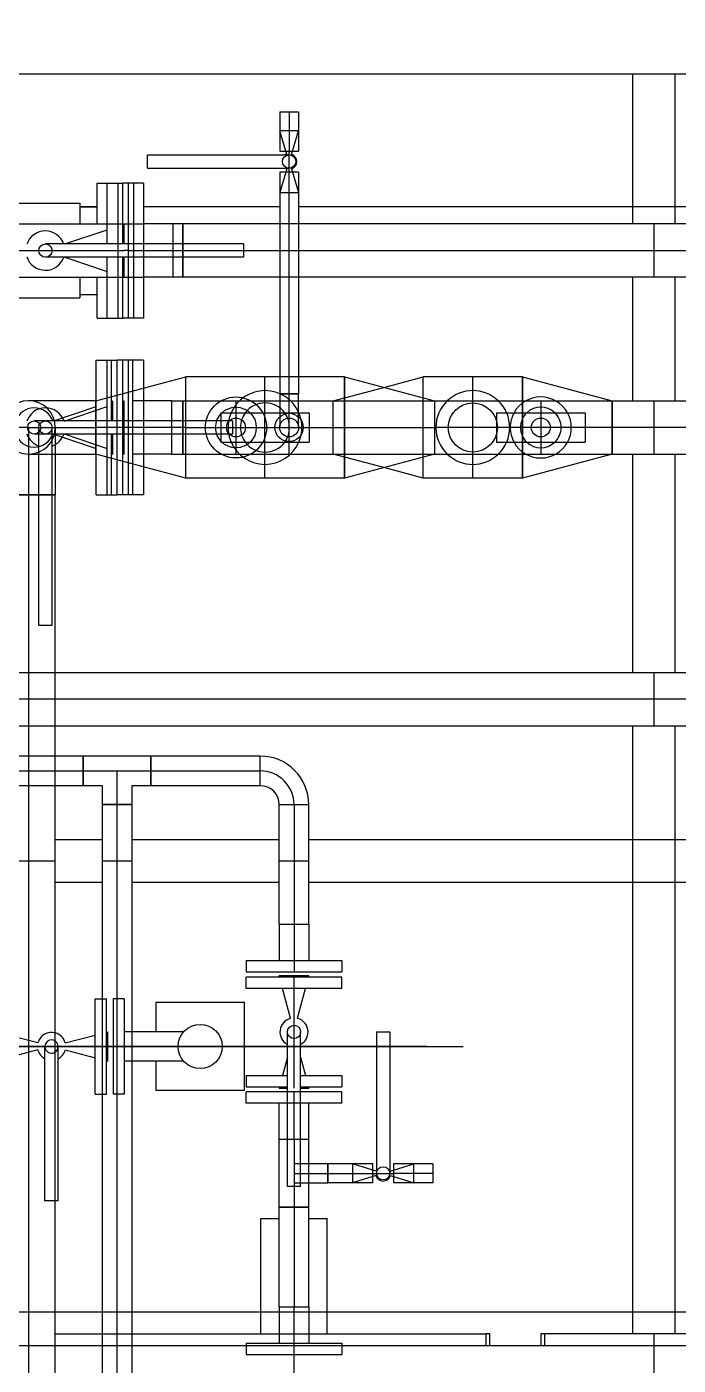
# Model space of a CAD drawing. Header units: inches. Extents: x 295136 to 296247, y 2627183 to 2627409.
# Drawn here: x 295241.701 to 295242.437, y 2627290.272 to 2627291.785 of the extents above; entities that cross this region are included whole.
import ezdxf

# ---------------------------------------------------------------- set-up
doc = ezdxf.new("R2010")
doc.units = ezdxf.units.IN
doc.header["$MEASUREMENT"] = 0
doc.layers.add('EQUIPMENT LAYOUT-EMBED 1_DWG$0$DwgTemplate', color=7, linetype='Continuous')
doc.layers.add('Layout', color=6, linetype='Continuous')

# ---------------------------------------------------------------- blocks, each defined once
blk = doc.blocks.new('A$C55974CAD')
at = {"layer": 'EQUIPMENT LAYOUT-EMBED 1_DWG$0$DwgTemplate', "color": 7, "lineweight": 25}
for p, q in [((61, 22.4), (61, 0)), ((60.8, 6.6698), (60.8, 6.492)), ((60.7698, 6.6507), (60.7698, 6.511)), ((60.8302, 6.6507), (60.8302, 6.511)), ((60.1949, 6.5698), (60.1949, 6.6301)), ((60.2116, 6.6301), (60.2116, 6.5698)), ((60.2283, 6.5698), (60.2283, 6.6301)), ((60.2625, 6.6301), (60.2625, 6.5698)), ((60.2926, 6.5698), (60.2926, 6.6301)), ((60.3228, 6.6301), (60.3228, 6.5698)), ((60.5238, 6.5698), (60.5238, 6.6301)), ((60.5238, 6.6301), (60.5238, 6.5698)), ((60.6, 6.6), (60.6, 6.6301)), ((59.896, 6.5894), (59.8871, 6.6232)), ((59.904, 6.5894), (59.9129, 6.6232)), ((59.5619, 6.6), (59.4869, 6.6)), ((60.5238, 6.6), (59.5619, 6.6)), ((60.5238, 6.6), (60.5238, 6.6)), ((60.5238, 6.6), (60.5238, 6.6)), ((60.6, 6.6), (60.5238, 6.6)), ((60.5698, 6.6), (60.5698, 6.5698)), ((60.6, 6.6), (60.6, 6.5698)), ((60.6302, 6.5238), (60.6302, 6.6)), ((60.3761, 6.5809), (60.3761, 6.5884)), ((60.3761, 6.5884), (60.6, 6.5884)), ((60.5925, 6.3697), (60.5925, 6.5936)), ((60.6075, 6.3697), (60.6075, 6.5936)), ((59.4869, 6.5698), (59.5619, 6.5698)), ((59.5619, 6.5698), (60.5238, 6.5698)), ((59.7254, 6.574), (59.7254, 6.5815)), ((59.7254, 6.5815), (59.9, 6.5815)), ((59.7254, 6.5698), (59.7254, 6.574)), ((59.7254, 6.5665), (59.7254, 6.5698)), ((60.1949, 6.5381), (60.1949, 6.5698)), ((60.2116, 6.5698), (60.2116, 6.5381)), ((60.2283, 6.5381), (60.2283, 6.5698)), ((60.2625, 6.5698), (60.2625, 5.5945)), ((60.2926, 5.5945), (60.2926, 6.5698)), ((60.3228, 6.5698), (60.3228, 5.5945)), ((60.3761, 6.5734), (60.3761, 6.5809)), ((60.3761, 6.5734), (60.6, 6.5734)), ((60.6, 6.5698), (60.5238, 6.5698)), ((60.5698, 6.5698), (60.5698, 6.5238)), ((60.5925, 6.5715), (60.5763, 6.5237)), ((60.6, 6.5698), (60.6, 6.5238)), ((60.6075, 6.5715), (60.6237, 6.5237)), ((60.7925, 6.357), (60.7925, 6.5809)), ((60.8075, 6.357), (60.8075, 6.5809)), ((59.7254, 6.5665), (59.9, 6.5665)), ((59.896, 6.5587), (59.8871, 6.5248)), ((59.904, 6.5587), (59.9129, 6.5248)), ((60.5929, 6.5598), (60.5763, 6.511)), ((60.6071, 6.5598), (60.6237, 6.511)), ((60.7925, 6.5588), (60.7763, 6.511)), ((60.8075, 6.5588), (60.8237, 6.511)), ((59.846, 6.5248), (59.9, 6.5248)), ((59.846, 6.5248), (59.846, 6.512)), ((59.9, 6.5248), (59.954, 6.5248)), ((59.954, 6.5248), (59.954, 6.512)), ((60.1949, 6.5381), (60.2116, 6.5381)), ((60.2283, 6.5381), (60.1949, 6.5381)), ((60.1949, 6.5167), (60.1949, 6.5381)), ((60.2116, 6.5381), (60.2283, 6.5381)), ((60.2116, 6.5381), (60.2116, 6.4619)), ((60.2116, 6.5381), (60.2116, 6.5381)), ((60.2283, 6.4619), (60.2283, 6.5381)), ((59.575, 6.5167), (59.475, 6.5167)), ((59.846, 6.5167), (59.575, 6.5167)), ((59.954, 6.5167), (59.846, 6.5167)), ((59.846, 6.512), (59.9, 6.512)), ((59.8837, 6.512), (59.8833, 6.5105)), ((59.8833, 6.5105), (59.9, 6.5105)), ((59.9, 6.512), (59.954, 6.512)), ((59.9, 6.5105), (59.9167, 6.5105)), ((59.9163, 6.512), (59.9167, 6.5105)), ((60.1735, 6.5167), (59.954, 6.5167)), ((60.1735, 6.5167), (60.1735, 6.5)), ((60.1949, 6.5167), (60.1735, 6.5167)), ((60.1735, 6.4833), (60.1735, 6.5167)), ((60.5238, 6.5237), (60.5698, 6.5237)), ((60.5238, 6.5237), (60.5238, 6.5062)), ((60.5238, 6.511), (60.6, 6.511)), ((60.5428, 6.4222), (60.5698, 6.5238)), ((60.6, 6.5238), (60.5698, 6.5238)), ((60.5698, 6.5238), (60.6, 6.5238)), ((60.5698, 6.5237), (60.5925, 6.5237)), ((60.6, 6.5238), (60.6, 6.5238)), ((60.6, 6.5238), (60.6, 6.5238)), ((60.6302, 6.5238), (60.6, 6.5238)), ((60.6, 6.4222), (60.6, 6.5238)), ((60.6, 6.5238), (60.6302, 6.5238)), ((60.6, 6.511), (60.6762, 6.511)), ((60.6075, 6.5237), (60.6302, 6.5237)), ((60.6302, 6.5238), (60.6571, 6.4222)), ((60.6302, 6.5237), (60.6762, 6.5237)), ((60.6762, 6.5237), (60.6762, 6.5062)), ((60.7238, 6.511), (60.7925, 6.511)), ((60.7238, 6.511), (60.7238, 6.4935)), ((60.7698, 6.511), (60.7698, 6.4935)), ((60.8075, 6.511), (60.8762, 6.511)), ((60.8302, 6.511), (60.8302, 6.4935)), ((60.8762, 6.511), (60.8762, 6.4935)), ((59.475, 6.5), (59.575, 6.5)), ((59.575, 6.5), (59.846, 6.5)), ((59.846, 6.5), (59.954, 6.5)), ((59.954, 6.5), (60.1735, 6.5)), ((60.1735, 6.5), (60.2116, 6.5)), ((60.1735, 6.5), (60.1735, 6.5)), ((60.1735, 6.5), (60.1735, 6.4833)), ((60.5238, 6.5062), (60.5238, 6.5002)), ((60.5238, 6.5062), (60.5652, 6.5062)), ((60.5636, 6.5002), (60.5238, 6.5002)), ((60.5238, 6.4827), (60.5238, 6.5002)), ((60.6, 6.5002), (60.5636, 6.5002)), ((60.5652, 6.5062), (60.5925, 6.5062)), ((60.5704, 6.5062), (60.5698, 6.5047)), ((60.5698, 6.5047), (60.5925, 6.5047)), ((60.6364, 6.5002), (60.6, 6.5002)), ((60.6075, 6.5062), (60.6348, 6.5062)), ((60.6075, 6.5047), (60.6302, 6.5047)), ((60.6296, 6.5062), (60.6302, 6.5047)), ((60.6348, 6.5062), (60.6762, 6.5062)), ((60.6762, 6.5002), (60.6364, 6.5002)), ((60.6762, 6.5062), (60.6762, 6.5002)), ((60.6762, 6.4827), (60.6762, 6.5002)), ((60.8, 6.4989), (60.7238, 6.4989)), ((60.8762, 6.4989), (60.8, 6.4989)), ((59.575, 6.4833), (59.475, 6.4833)), ((59.8833, 6.4833), (59.575, 6.4833)), ((59.9167, 6.4833), (59.8833, 6.4833)), ((60.1735, 6.4833), (59.9167, 6.4833)), ((60.1949, 6.4833), (60.1735, 6.4833)), ((60.1949, 6.4619), (60.1949, 6.4833)), ((60.5238, 6.4935), (60.6, 6.4935)), ((60.6, 6.4875), (60.5238, 6.4875)), ((60.5589, 6.4827), (60.5238, 6.4827)), ((60.5238, 6.47), (60.5238, 6.4827)), ((60.6, 6.4827), (60.5589, 6.4827)), ((60.5704, 6.4935), (60.5698, 6.492)), ((60.5698, 6.492), (60.6, 6.492)), ((60.5698, 6.4383), (60.5698, 6.4827)), ((60.6, 6.4935), (60.6762, 6.4935)), ((60.6, 6.492), (60.6302, 6.492)), ((60.6762, 6.4875), (60.6, 6.4875)), ((60.6411, 6.4827), (60.6, 6.4827)), ((60.6296, 6.4935), (60.6302, 6.492)), ((60.6302, 6.4383), (60.6302, 6.4827)), ((60.6762, 6.4827), (60.6411, 6.4827)), ((60.6762, 6.47), (60.6762, 6.4827)), ((60.7238, 6.4875), (60.7238, 6.4935)), ((60.7238, 6.4935), (60.7925, 6.4935)), ((60.7925, 6.4875), (60.7238, 6.4875)), ((60.7238, 6.47), (60.7238, 6.4875)), ((60.8, 6.4814), (60.7238, 6.4814)), ((60.7704, 6.4935), (60.7698, 6.492)), ((60.7698, 6.4935), (60.7698, 6.4875)), ((60.7698, 6.492), (60.7925, 6.492)), ((60.7698, 6.4875), (60.7698, 6.47)), ((60.8, 6.4875), (60.7925, 6.4875)), ((60.8, 6.4875), (60.8, 6.492)), ((60.8, 6.4875), (60.8, 6.4256)), ((60.8075, 6.4875), (60.8, 6.4875)), ((60.8762, 6.4814), (60.8, 6.4814)), ((60.8075, 6.4935), (60.8762, 6.4935)), ((60.8075, 6.492), (60.8302, 6.492)), ((60.8762, 6.4875), (60.8075, 6.4875)), ((60.8296, 6.4935), (60.8302, 6.492)), ((60.8302, 6.4935), (60.8302, 6.4875)), ((60.8302, 6.4875), (60.8302, 6.47)), ((60.8762, 6.4875), (60.8762, 6.4935)), ((60.8762, 6.47), (60.8762, 6.4875)), ((60.5556, 6.47), (60.5238, 6.47)), ((60.6, 6.47), (60.5556, 6.47)), ((60.6444, 6.47), (60.6, 6.47)), ((60.6762, 6.47), (60.6444, 6.47)), ((60.7925, 6.47), (60.7238, 6.47)), ((60.7698, 6.4256), (60.7698, 6.47)), ((60.8, 6.47), (60.7925, 6.47)), ((60.8075, 6.47), (60.8, 6.47)), ((60.8762, 6.47), (60.8075, 6.47)), ((60.8302, 6.4256), (60.8302, 6.47)), ((60.8932, 6.4656), (60.9007, 6.4656)), ((60.8932, 6.4656), (60.8932, 6.3056)), ((60.9007, 6.4656), (60.9082, 6.4656)), ((60.9082, 6.4656), (60.9082, 6.3056)), ((60.2283, 6.4619), (60.1949, 6.4619)), ((60.1949, 6.4619), (60.2283, 6.4619)), ((60.1949, 6.3381), (60.1949, 6.4619)), ((60.2116, 6.4619), (60.2116, 6.4619)), ((60.2116, 6.4619), (60.2116, 6.4619)), ((60.2116, 6.4619), (60.2116, 6.3381)), ((60.2283, 6.3381), (60.2283, 6.4619)), ((60.6, 6.4383), (60.5698, 6.4383)), ((60.5698, 6.4383), (60.5698, 6.1412)), ((60.6, 6.4383), (60.5698, 6.4383)), ((60.6302, 6.4383), (60.6, 6.4383)), ((60.6302, 6.4383), (60.6, 6.4383)), ((60.6302, 6.4383), (60.6302, 6.1412)), ((60.8, 6.437), (60.7698, 6.437)), ((60.8, 6.437), (60.7698, 6.437)), ((60.8302, 6.437), (60.8, 6.437)), ((60.8302, 6.437), (60.8, 6.437)), ((60.5428, 6.4222), (60.6571, 6.4222)), ((60.5428, 6.3328), (60.5428, 6.4222)), ((60.5428, 6.4222), (60.6, 6.4222)), ((60.6, 6.4256), (60.5698, 6.4256)), ((60.5698, 6.4256), (60.6, 6.4256)), ((60.6302, 6.4256), (60.6, 6.4256)), ((60.6, 6.4256), (60.6302, 6.4256)), ((60.6, 6.4222), (60.6, 6.3828)), ((60.6, 6.4222), (60.6571, 6.4222)), ((60.6571, 6.3328), (60.6571, 6.4222)), ((60.7925, 6.4256), (60.7698, 6.4256)), ((60.7698, 6.4256), (60.7925, 6.4256)), ((60.7698, 4.6701), (60.7698, 6.4256)), ((60.8, 6.4256), (60.7925, 6.4256)), ((60.7925, 6.4256), (60.8, 6.4256)), ((60.8075, 6.4256), (60.8, 6.4256)), ((60.8, 6.4256), (60.8, 6.357)), ((60.8, 6.4256), (60.8075, 6.4256)), ((60.8302, 6.4256), (60.8075, 6.4256)), ((60.8075, 6.4256), (60.8302, 6.4256)), ((60.8302, 4.6701), (60.8302, 6.4256)), ((60.6, 6.3828), (60.6, 6.3328)), ((60.6302, 6.3656), (60.5698, 6.3656)), ((60.6, 6.3697), (60.5925, 6.3697)), ((60.6075, 6.3697), (60.6, 6.3697)), ((59.5516, 6.3539), (59.5516, 6.3)), ((59.5644, 6.3539), (59.5516, 6.3539)), ((59.5644, 6.3539), (59.5644, 6.3)), ((59.8357, 6.3075), (59.8357, 6.3539)), ((59.8357, 6.3539), (59.8485, 6.3539)), ((59.8485, 6.3075), (59.8485, 6.3539)), ((59.8545, 6.3539), (59.8545, 6.3075)), ((59.8672, 6.3539), (59.8545, 6.3539)), ((59.8672, 6.3539), (59.8672, 6.3075)), ((59.9657, 6.3), (59.9657, 6.3539)), ((59.9657, 6.3539), (59.9784, 6.3539)), ((59.9784, 6.3), (59.9784, 6.3539)), ((59.9844, 6.3539), (59.9844, 6.3)), ((59.9972, 6.3539), (59.9844, 6.3539)), ((59.9972, 6.3539), (59.9972, 6.3)), ((60.8, 6.357), (60.7925, 6.357)), ((60.8, 6.357), (60.8, 4.6763)), ((60.8075, 6.357), (60.8, 6.357)), ((60.1949, 6.3381), (60.2283, 6.3381)), ((60.1949, 6.3381), (60.2283, 6.3381)), ((60.2116, 6.3381), (60.2116, 6.3381)), ((60.2116, 6.3381), (60.2116, 6.3381)), ((60.5428, 6.3328), (60.5583, 6.3328)), ((60.5428, 6.3328), (60.5583, 6.3328)), ((60.5428, 6.2428), (60.5428, 6.3328)), ((60.5583, 6.3328), (60.6417, 6.3328)), ((60.5583, 6.3328), (60.6417, 6.3328)), ((60.6, 6.3328), (60.6, 6.2828)), ((60.6, 6.3328), (60.6, 6.3328)), ((60.6, 6.3328), (60.6, 6.3328)), ((60.6417, 6.3328), (60.6571, 6.3328)), ((60.6417, 6.3328), (60.6571, 6.3328)), ((60.6571, 6.2428), (60.6571, 6.3328)), ((59.575, 6.3167), (59.5644, 6.3167)), ((59.6055, 6.3167), (59.575, 6.3167)), ((59.6055, 6.3167), (59.6055, 6.2833)), ((59.6055, 6.3167), (59.7184, 6.3167)), ((59.6055, 6.3167), (59.6055, 6.3)), ((59.7184, 6.3167), (59.7184, 6.2833)), ((59.7184, 6.2833), (59.7184, 6.3167)), ((59.7184, 6.3167), (59.7946, 6.3167)), ((59.7946, 6.3075), (59.7946, 6.3167)), ((59.7946, 6.3075), (59.7946, 6.3167)), ((59.7946, 6.3167), (59.8357, 6.3167)), ((59.8529, 6.3167), (59.8529, 6.3075)), ((59.8545, 6.3163), (59.8529, 6.3167)), ((59.8879, 6.3075), (59.8672, 6.3129)), ((59.9318, 6.304), (59.9657, 6.3129)), ((59.9784, 6.3163), (59.9799, 6.3167)), ((59.9799, 6.2833), (59.9799, 6.3167)), ((60.0382, 6.3167), (59.9972, 6.3167)), ((60.0382, 6.3167), (60.0382, 6.3)), ((60.0382, 6.3167), (60.0382, 6.2833)), ((60.0382, 6.3167), (60.1735, 6.3167)), ((60.1735, 6.3167), (60.1735, 6.2833)), ((60.1735, 6.3167), (60.1735, 6.2833)), ((60.6381, 6.3162), (60.6, 6.3162)), ((60.6381, 6.3162), (60.6381, 6.3056)), ((60.6381, 6.2949), (60.6381, 6.3162)), ((60.6571, 6.3162), (60.6381, 6.3162)), ((60.7698, 6.3162), (60.6571, 6.3162)), ((60.8302, 6.3162), (60.7698, 6.3162)), ((60.8889, 6.3162), (60.8302, 6.3162)), ((60.8659, 6.3162), (60.8659, 6.2949)), ((60.8889, 6.3092), (60.8659, 6.3162)), ((60.8889, 6.2949), (60.8889, 6.3162)), ((60.9125, 6.3162), (60.9125, 6.3056)), ((60.9569, 6.3162), (60.9125, 6.3162)), ((60.9125, 6.3092), (60.9355, 6.3162)), ((60.9355, 6.3056), (60.9355, 6.3162)), ((60.9569, 6.3162), (60.9569, 6.3056)), ((59.5516, 6.3), (59.575, 6.3)), ((59.5516, 6.3), (59.5516, 6.246)), ((59.5644, 6.3), (59.5644, 6.246)), ((59.575, 6.3), (59.6055, 6.3)), ((59.7184, 6.3), (59.6055, 6.3)), ((59.6055, 6.3), (59.6055, 6.2833)), ((59.7418, 6.3), (59.7184, 6.3)), ((59.7184, 6.3), (59.7185, 6.3)), ((59.7185, 6.3), (59.7185, 6.3)), ((59.7418, 6.3), (59.7418, 6.3075)), ((59.7418, 6.3075), (59.9164, 6.3075)), ((59.7946, 6.3), (59.7418, 6.3)), ((59.7418, 6.2925), (59.7418, 6.3)), ((59.7459, 6.3), (59.7459, 6.2833)), ((59.7565, 6.3), (59.7565, 6.2833)), ((59.7672, 6.2833), (59.7672, 6.3)), ((59.7946, 6.2925), (59.7946, 6.3075)), ((59.7946, 6.3), (59.7946, 6.3075)), ((59.7946, 6.3), (59.7946, 6.3)), ((59.7946, 6.3), (59.8485, 6.3)), ((59.7946, 6.2925), (59.7946, 6.3)), ((59.8357, 6.3), (59.8357, 6.3075)), ((59.8357, 6.2925), (59.8357, 6.3)), ((59.8485, 6.3), (59.8485, 6.3075)), ((59.8485, 6.2925), (59.8485, 6.3)), ((59.8529, 6.3), (59.9799, 6.3)), ((59.9657, 6.246), (59.9657, 6.3)), ((59.9784, 6.246), (59.9784, 6.3)), ((60.0382, 6.3), (59.9844, 6.3)), ((59.9844, 6.3), (59.9844, 6.246)), ((59.9972, 6.3), (59.9972, 6.246)), ((60.0382, 6.3), (60.0382, 6.2833)), ((60.1735, 6.3), (60.0382, 6.3)), ((60.1735, 6.3), (60.1735, 6.3)), ((60.1735, 6.3), (60.1735, 6.3)), ((60.5698, 6.3056), (60.6302, 6.3056)), ((60.6, 6.3056), (60.6381, 6.3056)), ((60.6381, 6.3056), (60.6381, 6.3056)), ((60.6381, 6.3056), (60.6381, 6.3056)), ((60.6381, 6.3056), (60.6381, 6.2949)), ((60.6381, 6.3056), (60.6571, 6.3056)), ((60.6571, 6.3056), (60.7698, 6.3056)), ((60.7698, 6.3056), (60.8302, 6.3056)), ((60.8302, 6.3056), (60.8659, 6.3056)), ((60.8659, 6.3056), (60.8889, 6.3056)), ((60.8889, 6.3019), (60.8659, 6.2949)), ((60.8924, 6.3081), (60.8889, 6.3092)), ((60.8889, 6.3056), (60.9125, 6.3056)), ((60.8924, 6.303), (60.8889, 6.3019)), ((60.909, 6.3081), (60.9125, 6.3092)), ((60.909, 6.303), (60.9125, 6.3019)), ((60.9355, 6.3056), (60.9125, 6.3056)), ((60.9125, 6.3056), (60.9125, 6.3056)), ((60.9125, 6.3056), (60.9125, 6.3056)), ((60.9125, 6.3056), (60.9125, 6.2949)), ((60.9125, 6.3019), (60.9355, 6.2949)), ((60.9569, 6.3056), (60.9355, 6.3056)), ((60.9355, 6.2949), (60.9355, 6.3056)), ((60.9569, 6.3056), (60.9569, 6.2949)), ((59.575, 6.2833), (59.5644, 6.2833)), ((59.6055, 6.2833), (59.575, 6.2833)), ((59.6055, 6.2833), (59.7184, 6.2833)), ((59.7184, 6.2833), (59.7946, 6.2833)), ((59.7418, 6.2925), (59.9164, 6.2925)), ((59.7459, 6.2833), (59.7459, 6.2619)), ((59.7565, 6.2833), (59.7565, 6.2619)), ((59.7672, 6.2619), (59.7672, 6.2833)), ((59.7946, 6.2833), (59.7946, 6.2925)), ((59.7946, 6.2833), (59.7946, 6.2925)), ((59.7946, 6.2833), (59.8357, 6.2833)), ((59.8357, 6.246), (59.8357, 6.2925)), ((59.8485, 6.246), (59.8485, 6.2925)), ((59.8529, 6.2925), (59.8529, 6.2833)), ((59.8545, 6.2837), (59.8529, 6.2833)), ((59.8545, 6.2925), (59.8545, 6.246)), ((59.8672, 6.2925), (59.8672, 6.246)), ((59.8879, 6.2925), (59.8672, 6.287)), ((59.9318, 6.2959), (59.9657, 6.287)), ((59.9784, 6.2837), (59.9799, 6.2833)), ((60.0382, 6.2833), (59.9972, 6.2833)), ((60.0382, 6.2833), (60.1735, 6.2833)), ((60.6, 6.2949), (60.6381, 6.2949)), ((60.6, 6.2828), (60.6, 6.2428)), ((60.6571, 6.2949), (60.6381, 6.2949)), ((60.7698, 6.2949), (60.6571, 6.2949)), ((60.8302, 6.2949), (60.7698, 6.2949)), ((60.8889, 6.2949), (60.8302, 6.2949)), ((60.9569, 6.2949), (60.9125, 6.2949)), ((59.7565, 6.2619), (59.7459, 6.2619)), ((59.7459, 6.2619), (59.7672, 6.2619)), ((59.7459, 6.2111), (59.7459, 6.2619)), ((59.7565, 6.2619), (59.7565, 6.2619)), ((59.7565, 6.2619), (59.7565, 6.2619)), ((59.7672, 6.2619), (59.7565, 6.2619)), ((59.7565, 6.2619), (59.7565, 6.2341)), ((59.7672, 6.2111), (59.7672, 6.2619)), ((60.5546, 6.1984), (60.5698, 6.2556)), ((60.5698, 6.2556), (60.6, 6.2556)), ((60.5698, 6.2556), (60.6302, 6.2556)), ((60.6, 6.2556), (60.6302, 6.2556)), ((60.6302, 6.2556), (60.6453, 6.1984)), ((59.5644, 6.246), (59.5516, 6.246)), ((59.8357, 6.246), (59.8485, 6.246)), ((59.8672, 6.246), (59.8545, 6.246)), ((59.9657, 6.246), (59.9784, 6.246)), ((59.9972, 6.246), (59.9844, 6.246)), ((60.6, 6.2428), (60.5428, 6.2428)), ((60.5698, 6.1412), (60.5428, 6.2428)), ((60.5428, 6.2428), (60.6571, 6.2428)), ((60.6, 6.2428), (60.6, 6.1412)), ((60.6571, 6.2428), (60.6, 6.2428)), ((60.6571, 6.2428), (60.6302, 6.1412)), ((59.7672, 6.2341), (59.7459, 6.2341)), ((59.7529, 6.2111), (59.7459, 6.2341)), ((59.7565, 6.2341), (59.7565, 6.2111)), ((59.7602, 6.2111), (59.7672, 6.2341)), ((59.7459, 6.2111), (59.7672, 6.2111)), ((59.754, 6.2076), (59.7529, 6.2111)), ((59.7565, 6.2111), (59.7565, 6.1875)), ((59.9165, 6.2068), (59.7565, 6.2068)), ((59.7591, 6.2076), (59.7602, 6.2111)), ((59.9165, 6.2068), (59.9165, 6.1993)), ((59.754, 6.191), (59.7529, 6.1875)), ((59.9165, 6.1918), (59.7565, 6.1918)), ((59.7591, 6.191), (59.7602, 6.1875)), ((59.9165, 6.1993), (59.9165, 6.1918)), ((60.5428, 6.154), (60.5546, 6.1984)), ((60.6453, 6.1984), (60.6571, 6.154)), ((59.7529, 6.1875), (59.7459, 6.1645)), ((59.7565, 6.1875), (59.7459, 6.1875)), ((59.7459, 6.143), (59.7459, 6.1875)), ((59.7565, 6.1645), (59.7565, 6.1875)), ((59.7565, 6.1875), (59.7565, 6.1875)), ((59.7565, 6.1875), (59.7565, 6.1875)), ((59.7672, 6.1875), (59.7565, 6.1875)), ((59.7602, 6.1875), (59.7672, 6.1645)), ((59.7672, 6.143), (59.7672, 6.1875)), ((59.7459, 6.1645), (59.7565, 6.1645)), ((59.7565, 6.1645), (59.7672, 6.1645)), ((59.7565, 6.143), (59.7565, 6.1645)), ((60.5428, 6.154), (60.5665, 6.154)), ((60.5428, 6.154), (60.5665, 6.154)), ((60.5428, 6.098), (60.5428, 6.154)), ((60.5665, 6.154), (60.6, 6.154)), ((60.5665, 6.154), (60.6335, 6.154)), ((60.6, 6.154), (60.6335, 6.154)), ((60.6335, 6.154), (60.6571, 6.154)), ((60.6335, 6.154), (60.6571, 6.154)), ((60.6571, 6.098), (60.6571, 6.154)), ((59.7565, 6.143), (59.7459, 6.143)), ((59.7672, 6.143), (59.7565, 6.143)), ((60.6, 6.1412), (60.5698, 6.1412)), ((60.6302, 6.1412), (60.5698, 6.1412)), ((60.5698, 6.1412), (60.5698, 6.0379)), ((60.6302, 6.1412), (60.6, 6.1412)), ((60.6, 6.0712), (60.6, 6.1412)), ((60.6302, 6.1412), (60.6302, 6.0379)), ((60.5428, 6.098), (60.6571, 6.098)), ((60.5428, 6.042), (60.5428, 6.098)), ((60.6571, 6.042), (60.6571, 6.098)), ((60.6, 6.0212), (60.6, 6.0712)), ((60.5698, 6.042), (60.5428, 6.042)), ((60.5698, 5.9404), (60.5428, 6.042)), ((60.5428, 6.042), (60.5698, 6.042)), ((60.6, 6.042), (60.5698, 6.042)), ((60.5698, 6.042), (60.6302, 6.042)), ((60.6302, 6.042), (60.6, 6.042)), ((60.6571, 6.042), (60.6302, 6.042)), ((60.6571, 6.042), (60.6302, 5.9404)), ((60.6302, 6.042), (60.6571, 6.042)), ((60.5698, 6.0379), (60.5698, 6.0212)), ((60.6302, 6.0379), (60.6302, 6.0212)), ((60.6302, 6.0212), (60.5698, 6.0212)), ((60.6302, 6.0212), (60.5698, 6.0212)), ((60.5698, 6.0212), (60.5698, 6.0045)), ((60.6, 5.9712), (60.6, 6.0212)), ((60.6, 6.0212), (60.6, 6.0212)), ((60.6, 6.0212), (60.6, 6.0212)), ((60.6302, 6.0212), (60.6302, 6.0045)), ((60.5698, 6.0045), (60.5698, 5.7932)), ((60.6302, 6.0045), (60.6302, 5.7932)), ((60.6, 5.7932), (60.6, 5.9712)), ((60.6, 5.9404), (60.5698, 5.9404)), ((60.5698, 5.9404), (60.6302, 5.9404)), ((60.6302, 5.9404), (60.6, 5.9404))]:
    blk.add_line(p, q, dxfattribs=at)
at = {"layer": 'EQUIPMENT LAYOUT-EMBED 1_DWG$0$DwgTemplate', "color": 54, "lineweight": 25}
blk.add_line((59.6, 8.2), (59.6, 3.9), dxfattribs=at)
at = {"layer": 'EQUIPMENT LAYOUT-EMBED 1_DWG$0$DwgTemplate', "color": 1, "lineweight": 25}
for p, q in [((61, 8.2), (61, 4.8391)), ((59.5619, 8.1331), (59.5619, 3.9747)), ((59.9, 6.9238), (59.9, 6.192)), ((59.9, 6.5698), (59.9, 6.6301)), ((59.575, 6.5698), (59.575, 6.0833)), ((59.9, 6.15), (59.9, 6.5698)), ((60.0859, 6.5698), (60.0859, 6.5167)), ((60.1339, 6.5698), (60.1339, 6.5167)), ((60.85, 6.5419), (60.85, 6.5224)), ((60.0859, 6.4833), (60.0859, 6.3167)), ((60.1339, 6.4833), (60.1339, 6.3167)), ((60.85, 6.47), (60.85, 6.3162)), ((59.575, 6.3375), (59.7053, 6.3375)), ((59.7053, 6.3375), (59.7053, 6.3167)), ((59.7053, 6.2833), (59.7053, 6.2625)), ((60.0859, 6.2833), (60.0859, 5.3168)), ((60.1339, 6.2833), (60.1339, 5.3168)), ((60.85, 6.2949), (60.85, 5.4755)), ((59.575, 6.2625), (59.7053, 6.2625)), ((59.9, 6.192), (59.9, 6.109)), ((59.575, 6.0833), (59.5619, 6.0833)), ((59.5619, 6.0787), (59.575, 6.0787)), ((59.575, 6.0787), (59.575, 6.0833)), ((59.575, 6.0213), (59.5619, 6.0213)), ((59.5619, 6.0166), (59.575, 6.0166)), ((59.575, 6.0166), (59.575, 6.0213)), ((59.575, 4.6168), (59.575, 6.0166)), ((60.2625, 5.9176), (59.575, 5.9176)), ((60.5698, 5.9176), (60.3228, 5.9176)), ((60.7698, 5.9176), (60.6302, 5.9176)), ((61, 5.9176), (60.8302, 5.9176)), ((61, 5.9176), (61, 5.8696)), ((60.2625, 5.8696), (59.575, 5.8696)), ((60.5698, 5.8696), (60.3228, 5.8696)), ((60.7698, 5.8696), (60.6302, 5.8696)), ((61, 5.8696), (60.8302, 5.8696))]:
    blk.add_line(p, q, dxfattribs=at)
at = {"layer": 'EQUIPMENT LAYOUT-EMBED 1_DWG$0$DwgTemplate', "color": 5, "lineweight": 25}
for p, q in [((60.7465, 6.6507), (60.7465, 6.5419)), ((60.8535, 6.6507), (60.8535, 6.5419)), ((60.7698, 6.5419), (60.7465, 6.5419)), ((60.7505, 6.5419), (60.7505, 6.5224)), ((60.8535, 6.5419), (60.8302, 6.5419)), ((60.8495, 6.5419), (60.8495, 6.5224)), ((60.7238, 6.5224), (60.7698, 6.5224)), ((60.7238, 6.5224), (60.7238, 6.511)), ((60.8302, 6.5224), (60.8762, 6.5224)), ((60.8762, 6.5224), (60.8762, 6.511)), ((59.9, 6.5045), (59.846, 6.5045)), ((59.846, 6.4918), (59.846, 6.5045)), ((59.954, 6.5045), (59.9, 6.5045)), ((59.954, 6.4918), (59.954, 6.5045)), ((59.9, 6.4918), (59.846, 6.4918)), ((59.8833, 6.4247), (59.8833, 6.4918)), ((59.954, 6.4918), (59.9, 6.4918)), ((59.9167, 6.4247), (59.9167, 6.4918)), ((59.8833, 6.4561), (59.85, 6.4561)), ((59.85, 6.3561), (59.85, 6.4561)), ((59.95, 6.4561), (59.9167, 6.4561)), ((59.95, 6.4561), (59.95, 6.3561)), ((60.5833, 6.3828), (60.5833, 6.3328)), ((60.6166, 6.3828), (60.5833, 6.3828)), ((60.6166, 6.3828), (60.6166, 6.3328)), ((59.85, 6.3561), (59.95, 6.3561)), ((60.5833, 6.3328), (60.5833, 6.2828)), ((60.6166, 6.3328), (60.6166, 6.2828)), ((60.6166, 6.2828), (60.5833, 6.2828)), ((60.5833, 6.0712), (60.5833, 6.0212)), ((60.6166, 6.0712), (60.5833, 6.0712)), ((60.6166, 6.0712), (60.6166, 6.0212)), ((60.5833, 6.0212), (60.5833, 5.9712)), ((60.6166, 6.0212), (60.6166, 5.9712)), ((60.6166, 5.9712), (60.5833, 5.9712))]:
    blk.add_line(p, q, dxfattribs=at)
at = {"layer": 'EQUIPMENT LAYOUT-EMBED 1_DWG$0$DwgTemplate', "color": 9, "lineweight": 25}
for p, q in [((60.1099, 6.6301), (60.1099, 6.5698)), ((60.1099, 6.5167), (60.1099, 6.4833)), ((60.1099, 6.3167), (60.1099, 6.2833)), ((59.5206, 6.3), (59.5516, 6.3)), ((59.575, 5.8936), (59.5205, 5.8936)), ((60.3228, 5.8936), (60.2625, 5.8936)), ((60.6302, 5.8936), (60.5698, 5.8936)), ((60.8302, 5.8936), (60.7698, 5.8936))]:
    blk.add_line(p, q, dxfattribs=at)
at = {"layer": 'EQUIPMENT LAYOUT-EMBED 1_DWG$0$DwgTemplate', "color": 7, "lineweight": 25}
for centre, radius in [((60.6, 6.5936), 0.0075), ((60.6, 6.5809), 0.0075), ((60.8, 6.5809), 0.0075), ((60.6, 6.3656), 0.0345), ((60.6, 6.3656), 0.023), ((60.6, 6.3656), 0.0107), ((60.6, 6.3056), 0.016), ((60.6, 6.3056), 0.0107), ((60.9007, 6.3056), 0.0075), ((59.9164, 6.3), 0.0075), ((59.7565, 6.1993), 0.0075), ((60.6, 6.098), 0.0278), ((60.6, 6.0212), 0.0107)]:
    blk.add_circle(centre, radius, dxfattribs=at)
at = {"layer": 'EQUIPMENT LAYOUT-EMBED 1_DWG$0$DwgTemplate', "color": 5, "lineweight": 25}
blk.add_circle((59.9, 6.4061), 0.025, dxfattribs=at)
at = {"layer": 'EQUIPMENT LAYOUT-EMBED 1_DWG$0$DwgTemplate', "color": 7, "lineweight": 25}
for centre, radius, start, end in [((60.6, 6.6), 0.0302, 90, 270), ((60.6, 6.6), 0.0302, 270, 90), ((60.6, 6.6), 0.0302, 270, 90), ((60.6, 6.5936), 0.0222, 108.7413, 250.2779), ((60.6, 6.5809), 0.0222, 108.7413, 160.2779), ((60.6, 6.5936), 0.0222, 289.7221, 71.2587), ((60.6, 6.5809), 0.0222, 288.7413, 71.2587), ((60.8, 6.5809), 0.0222, 108.7413, 250.2779), ((60.8, 6.5809), 0.0222, 289.7221, 71.2587), ((59.9, 6.574), 0.0159, 104.7351, 151.8071), ((59.9, 6.574), 0.0159, 344.612, 75.2649), ((59.9, 6.574), 0.0075, 325.8289, 180), ((59.9, 6.574), 0.0075, 180, 214.1711), ((59.9, 6.574), 0.0075, 214.1711, 325.8289), ((59.9, 6.574), 0.0159, 284.7351, 344.612), ((60.6, 6.5809), 0.0222, 199.7221, 251.2587), ((59.9, 6.574), 0.0159, 208.1929, 255.2649), ((60.6, 6.3328), 0.0417, 90, 113.5215), ((60.6, 6.3328), 0.0417, 66.4785, 90), ((60.6, 6.3328), 0.0417, 113.5215, 246.4785), ((60.6, 6.3328), 0.0278, 90, 126.7726), ((60.6, 6.3328), 0.0278, 53.2274, 90), ((60.6, 6.3328), 0.0417, 293.5215, 66.4785), ((60.6, 6.3328), 0.0278, 126.7726, 233.2274), ((60.6, 6.3328), 0.0278, 306.7726, 53.2274), ((60.1735, 6.3381), 0.0381, 270, 0), ((60.1735, 6.3381), 0.0548, 270, 0), ((60.1735, 6.3381), 0.0214, 270, 0), ((59.9164, 6.3), 0.0159, 14.7351, 151.8071), ((60.6, 6.3328), 0.0278, 233.2274, 306.7726), ((60.9007, 6.3056), 0.0087, 149.5553, 162.9561), ((60.9007, 6.3056), 0.0087, 197.0439, 270), ((60.9007, 6.3056), 0.0087, 270, 342.9561), ((60.9007, 6.3056), 0.0087, 17.0439, 30.4447), ((59.9164, 6.3), 0.0159, 208.1929, 270), ((59.9164, 6.3), 0.0159, 270, 345.2649), ((60.6, 6.3328), 0.0417, 246.4785, 293.5215), ((59.7565, 6.1993), 0.0087, 107.0439, 252.9561), ((59.7565, 6.1993), 0.0087, 59.5553, 72.9561), ((59.7565, 6.1993), 0.0087, 287.0439, 300.4447), ((60.6, 6.098), 0.0417, 43.6987, 136.3013), ((60.6, 6.098), 0.0417, 136.3013, 223.6987), ((60.6, 6.098), 0.0417, 316.3013, 43.6987), ((60.6, 6.098), 0.0417, 223.6987, 270), ((60.6, 6.0212), 0.0345, 90, 118.8738), ((60.6, 6.098), 0.0417, 270, 316.3013), ((60.6, 6.0212), 0.0345, 61.1262, 90), ((60.6, 6.0212), 0.0345, 118.8738, 241.1262), ((60.6, 6.0212), 0.023, 90, 136.4125), ((60.6, 6.0212), 0.023, 43.5875, 90), ((60.6, 6.0212), 0.0345, 298.8738, 61.1262), ((60.6, 6.0212), 0.023, 136.4125, 223.5875), ((60.6, 6.0212), 0.023, 316.4125, 43.5875), ((60.6, 6.0212), 0.023, 223.5875, 316.4125), ((60.6, 6.0212), 0.0345, 241.1262, 298.8738)]:
    blk.add_arc(centre, radius, start, end, dxfattribs=at)

msp = doc.modelspace()

# ---------------------------------------------------------------- linework, layer by layer
at = {"layer": 'Layout', "lineweight": -3}
msp.add_arc((295241.3027, 2627289.8531), 12, 360, 86.22389, dxfattribs=at)

# ---------------------------------------------------------------- block references
at = {"layer": 'Layout', "rotation": 90}
msp.add_blockref('A$C55974CAD', (295248.3027, 2627230.7321), dxfattribs=at)

doc.saveas('drawing.dxf')
